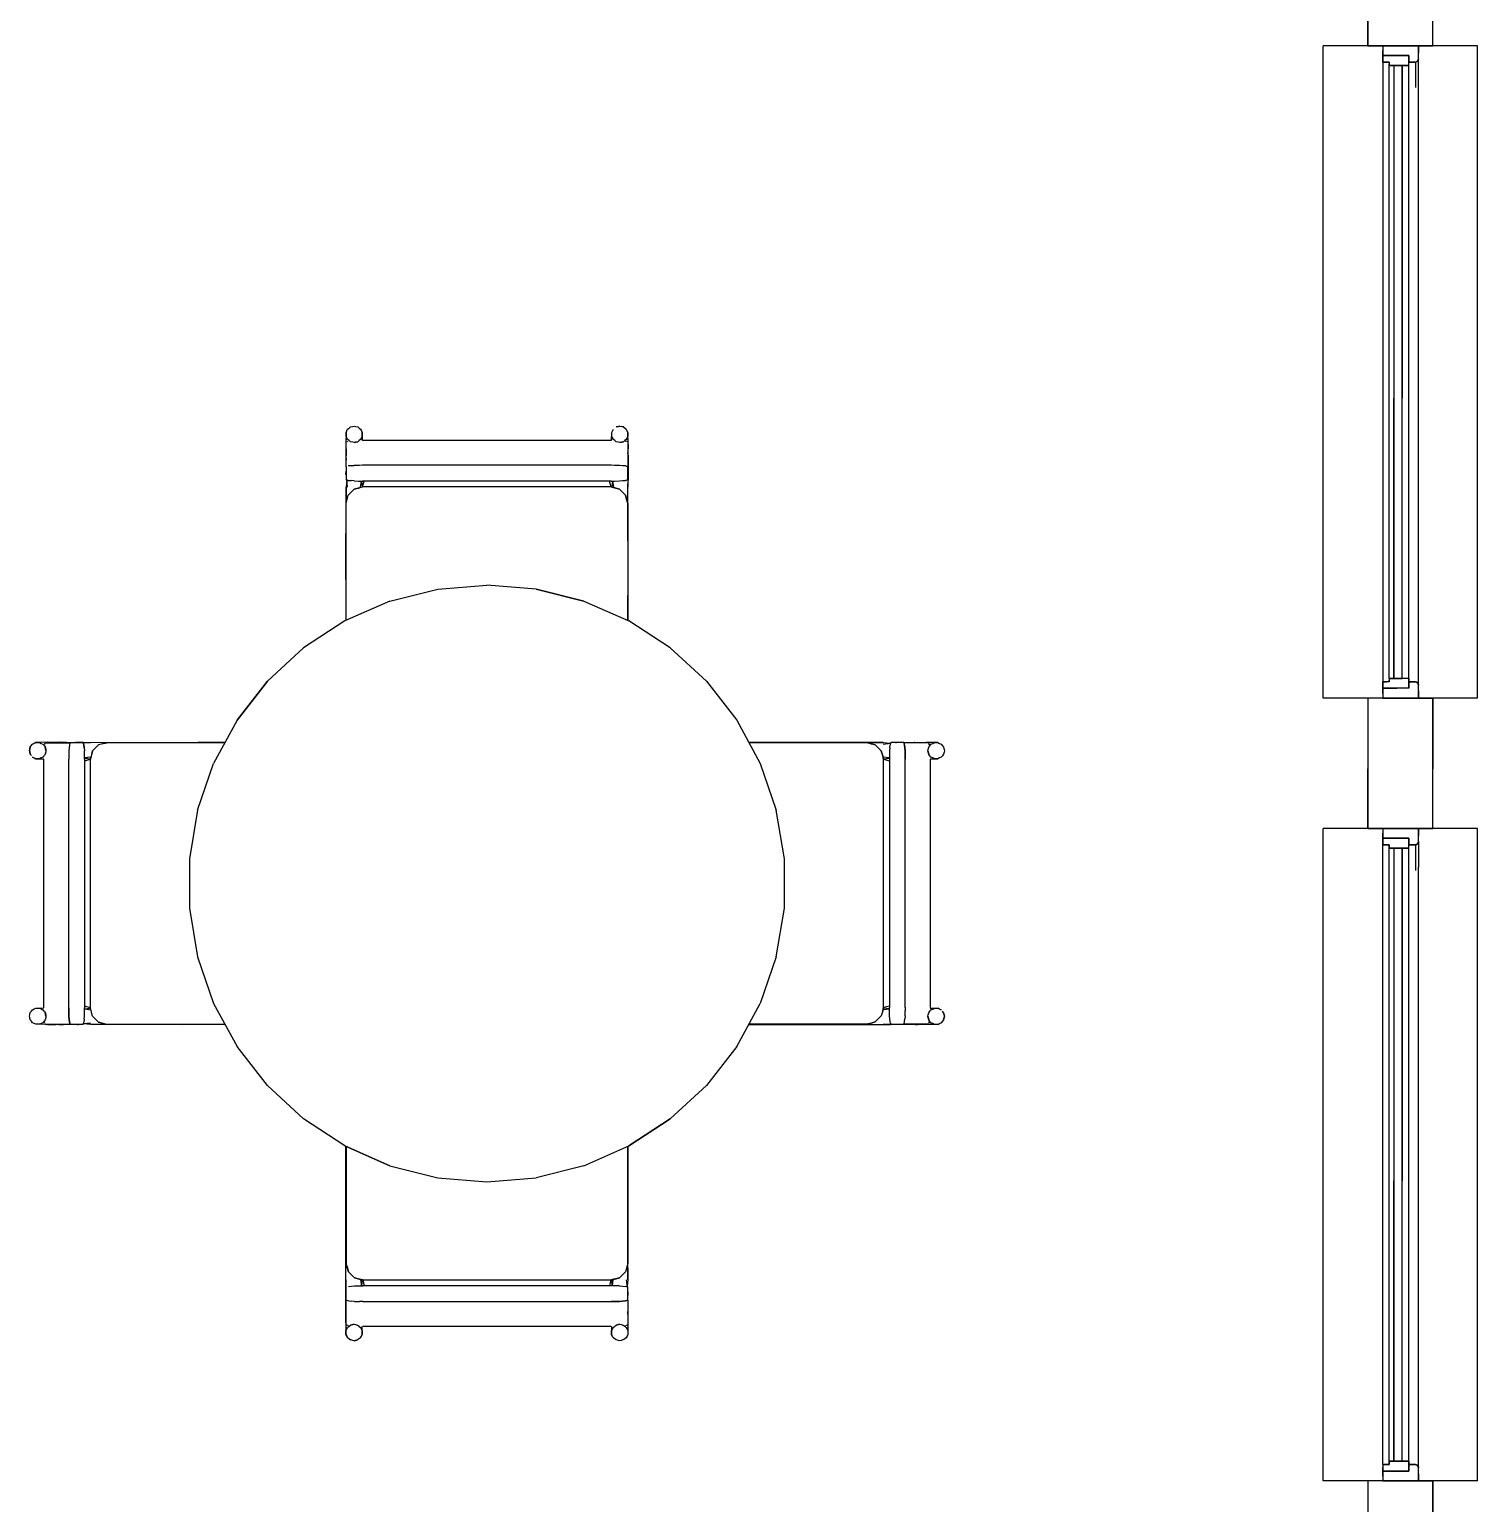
# Model space of a CAD drawing. Header units: metres. Extents: x 0 to 7.5, y -16.9 to 0.
# Drawn here: x 5.249 to 7.468, y -4.801 to -2.541 of the extents above; entities that cross this region are included whole.
import ezdxf

# ---------------------------------------------------------------- set-up
doc = ezdxf.new("R2010")
doc.units = ezdxf.units.M
doc.layers.add('projected', color=5, linetype='CONTINUOUS')
doc.layers.add('projection', color=5, linetype='CONTINUOUS')

msp = doc.modelspace()

# ---------------------------------------------------------------- linework, layer by layer
at = {"layer": 'projected'}
for p, q in [((7.3, -2.5658), (7.3, -2.4741)), ((7.4, -2.5658), (7.4, -2.4741)), ((7.3541, -2.5658), (7.3, -2.5658)), ((7.3231, -2.5658), (7.3231, -2.5728)), ((7.3231, -2.5658), (7.3529, -2.5658)), ((7.3231, -2.5808), (7.3231, -2.5728)), ((7.3781, -2.5658), (7.3529, -2.5658)), ((7.4, -2.5658), (7.3541, -2.5658)), ((7.3781, -2.5658), (7.3781, -2.5767)), ((7.3231, -2.5863), (7.3231, -2.5808)), ((7.3231, -2.5808), (7.3448, -2.5808)), ((7.3231, -2.5808), (7.3415, -2.5808)), ((7.3231, -2.5908), (7.3231, -2.5863)), ((7.3231, -2.5908), (7.3277, -2.5908)), ((7.3331, -2.5908), (7.3277, -2.5908)), ((7.3331, -2.5908), (7.3331, -2.5935)), ((7.3331, -2.5958), (7.3331, -2.5935)), ((7.3331, -2.5958), (7.3469, -2.5958)), ((7.3401, -2.5958), (7.3401, -3.1058)), ((7.3401, -2.5958), (7.346, -2.5958)), ((7.3631, -2.5808), (7.3415, -2.5808)), ((7.3631, -2.5808), (7.3448, -2.5808)), ((7.353, -2.5958), (7.346, -2.5958)), ((7.3631, -2.5958), (7.3469, -2.5958)), ((7.353, -2.5958), (7.353, -3.1058)), ((7.3631, -2.5808), (7.3631, -2.589)), ((7.3631, -2.5808), (7.3631, -2.5854)), ((7.3631, -2.5908), (7.3631, -2.5854)), ((7.3631, -2.5958), (7.3631, -2.589)), ((7.3631, -2.5908), (7.3686, -2.5908)), ((7.3731, -2.5908), (7.3751, -2.5901)), ((7.3765, -2.5895), (7.3751, -2.5901)), ((7.3768, -2.5887), (7.3765, -2.5895)), ((7.3768, -2.5887), (7.3781, -2.5858)), ((7.3401, -3.5358), (7.3401, -3.1058)), ((7.353, -3.5358), (7.353, -3.1058)), ((7.3231, -3.5408), (7.3231, -3.5454)), ((7.3231, -3.5408), (7.3286, -3.5408)), ((7.3231, -3.5508), (7.3231, -3.5454)), ((7.3331, -3.5408), (7.3286, -3.5408)), ((7.3331, -3.5358), (7.3494, -3.5358)), ((7.3331, -3.5358), (7.3331, -3.5381)), ((7.3331, -3.5408), (7.3331, -3.5381)), ((7.3401, -3.5358), (7.3471, -3.5358)), ((7.353, -3.5358), (7.3471, -3.5358)), ((7.3631, -3.5358), (7.3494, -3.5358)), ((7.3631, -3.5358), (7.3631, -3.5426)), ((7.3631, -3.5408), (7.3677, -3.5408)), ((7.3631, -3.5462), (7.3631, -3.5408)), ((7.3631, -3.5426), (7.3631, -3.5508)), ((7.3631, -3.5462), (7.3631, -3.5508)), ((7.3731, -3.5408), (7.3747, -3.5414)), ((7.3765, -3.5422), (7.3747, -3.5414)), ((7.3765, -3.5422), (7.3772, -3.5436)), ((7.3772, -3.5436), (7.3781, -3.5458)), ((7.3, -3.5658), (7.3, -3.6741)), ((7.3459, -3.5658), (7.3, -3.5658)), ((7.3231, -3.5508), (7.3415, -3.5508)), ((7.3231, -3.5508), (7.3448, -3.5508)), ((7.3231, -3.5589), (7.3231, -3.5508)), ((7.3231, -3.5589), (7.3231, -3.5658)), ((7.3231, -3.5658), (7.3484, -3.5658)), ((7.3631, -3.5508), (7.3415, -3.5508)), ((7.3631, -3.5508), (7.3448, -3.5508)), ((7.3459, -3.5658), (7.4, -3.5658)), ((7.3781, -3.5658), (7.3484, -3.5658)), ((7.3781, -3.5549), (7.3781, -3.5658)), ((7.4, -3.5658), (7.4, -3.6741)), ((7.3, -3.7658), (7.3, -3.6741)), ((7.4, -3.7658), (7.4, -3.6741)), ((7.3541, -3.7658), (7.3, -3.7658)), ((7.3231, -3.7658), (7.3231, -3.7727)), ((7.3231, -3.7658), (7.3529, -3.7658)), ((7.3231, -3.7808), (7.3231, -3.7727)), ((7.3781, -3.7658), (7.3529, -3.7658)), ((7.4, -3.7658), (7.3541, -3.7658)), ((7.3781, -3.7658), (7.3781, -3.7767)), ((7.3231, -3.7863), (7.3231, -3.7808)), ((7.3231, -3.7808), (7.3448, -3.7808)), ((7.3231, -3.7808), (7.3415, -3.7808)), ((7.3231, -3.7908), (7.3231, -3.7863)), ((7.3231, -3.7908), (7.3277, -3.7908)), ((7.3331, -3.7908), (7.3277, -3.7908)), ((7.3331, -3.7908), (7.3331, -3.7935)), ((7.3331, -3.7958), (7.3331, -3.7935)), ((7.3331, -3.7958), (7.3469, -3.7958)), ((7.3401, -3.7958), (7.3401, -4.3058)), ((7.3401, -3.7958), (7.346, -3.7958)), ((7.3631, -3.7808), (7.3415, -3.7808)), ((7.3631, -3.7808), (7.3448, -3.7808)), ((7.353, -3.7958), (7.346, -3.7958)), ((7.3631, -3.7958), (7.3469, -3.7958)), ((7.353, -3.7958), (7.353, -4.3058)), ((7.3631, -3.7808), (7.3631, -3.789)), ((7.3631, -3.7808), (7.3631, -3.7854)), ((7.3631, -3.7908), (7.3631, -3.7854)), ((7.3631, -3.7958), (7.3631, -3.789)), ((7.3631, -3.7908), (7.3686, -3.7908)), ((7.3731, -3.7908), (7.3751, -3.7901)), ((7.3765, -3.7895), (7.3751, -3.7901)), ((7.3768, -3.7887), (7.3765, -3.7895)), ((7.3768, -3.7887), (7.3781, -3.7858)), ((7.3401, -4.7358), (7.3401, -4.3058)), ((7.353, -4.7358), (7.353, -4.3058)), ((7.3231, -4.7408), (7.3231, -4.7454)), ((7.3231, -4.7408), (7.3286, -4.7408)), ((7.3231, -4.7508), (7.3231, -4.7454)), ((7.3331, -4.7408), (7.3286, -4.7408)), ((7.3331, -4.7358), (7.3494, -4.7358)), ((7.3331, -4.7358), (7.3331, -4.7381)), ((7.3331, -4.7408), (7.3331, -4.7381)), ((7.3401, -4.7358), (7.3471, -4.7358)), ((7.353, -4.7358), (7.3471, -4.7358)), ((7.3631, -4.7358), (7.3494, -4.7358)), ((7.3631, -4.7358), (7.3631, -4.7426)), ((7.3631, -4.7408), (7.3677, -4.7408)), ((7.3631, -4.7462), (7.3631, -4.7408)), ((7.3631, -4.7426), (7.3631, -4.7508)), ((7.3731, -4.7408), (7.3747, -4.7414)), ((7.3765, -4.7422), (7.3747, -4.7414)), ((7.3765, -4.7422), (7.3772, -4.7436)), ((7.3772, -4.7436), (7.3781, -4.7458)), ((7.3459, -4.7658), (7.3, -4.7658)), ((7.3, -4.7658), (7.3, -4.8741)), ((7.3231, -4.7508), (7.3415, -4.7508)), ((7.3231, -4.7508), (7.3448, -4.7508)), ((7.3231, -4.7589), (7.3231, -4.7508)), ((7.3231, -4.7589), (7.3231, -4.7658)), ((7.3231, -4.7658), (7.3484, -4.7658)), ((7.3631, -4.7508), (7.3415, -4.7508)), ((7.3631, -4.7508), (7.3448, -4.7508)), ((7.3459, -4.7658), (7.4, -4.7658)), ((7.3781, -4.7658), (7.3484, -4.7658)), ((7.3631, -4.7462), (7.3631, -4.7508)), ((7.3781, -4.7549), (7.3781, -4.7658)), ((7.4, -4.7658), (7.4, -4.8741))]:
    msp.add_line(p, q, dxfattribs=at)
at = {"layer": 'projection'}
for p, q in [((7.3, -2.3658), (7.3, -2.5658)), ((7.4, -2.5658), (7.4, -2.3658)), ((7.2317, -3.5658), (7.2317, -2.5658)), ((7.4683, -2.5658), (7.2317, -2.5658)), ((7.3, -2.5658), (7.4, -2.5658)), ((7.3231, -2.5658), (7.3231, -2.5808)), ((7.3781, -2.5658), (7.3231, -2.5658)), ((7.3781, -2.5858), (7.3781, -2.5658)), ((7.4683, -3.5658), (7.4683, -2.5658)), ((7.3231, -2.5808), (7.3631, -2.5808)), ((7.3231, -2.5908), (7.3231, -2.5808)), ((7.3231, -2.5808), (7.3631, -2.5808)), ((7.3231, -2.5808), (7.3231, -2.5908)), ((7.3631, -2.5808), (7.3231, -2.5808)), ((7.3231, -2.5908), (7.3231, -3.5408)), ((7.3331, -2.5908), (7.3231, -2.5908)), ((7.3231, -2.5908), (7.3331, -2.5908)), ((7.3331, -2.5908), (7.3331, -2.5958)), ((7.3331, -2.5908), (7.3331, -2.5958)), ((7.3331, -3.5358), (7.3331, -2.5958)), ((7.3401, -2.5958), (7.3331, -2.5958)), ((7.3331, -2.5958), (7.3631, -2.5958)), ((7.3401, -2.5958), (7.3401, -3.5358)), ((7.353, -2.5958), (7.3401, -2.5958)), ((7.3631, -2.5958), (7.353, -2.5958)), ((7.353, -3.5358), (7.353, -2.5958)), ((7.3631, -2.5808), (7.3631, -2.5908)), ((7.3631, -2.5908), (7.3631, -2.5808)), ((7.3631, -2.5958), (7.3631, -2.5808)), ((7.3631, -2.5808), (7.3631, -2.5908)), ((7.3631, -2.5958), (7.3631, -2.5908)), ((7.3731, -2.5908), (7.3631, -2.5908)), ((7.3631, -2.5908), (7.3731, -2.5908)), ((7.3631, -3.5358), (7.3631, -2.5958)), ((7.3731, -2.5908), (7.3765, -2.5893)), ((7.3765, -2.5893), (7.3731, -2.5908)), ((7.3731, -2.5908), (7.3766, -2.5893)), ((7.3766, -2.5893), (7.3731, -2.5908)), ((7.3765, -2.5894), (7.3731, -2.5908)), ((7.3731, -2.5908), (7.3766, -2.5894)), ((7.3731, -2.5908), (7.3764, -2.5896)), ((7.3764, -2.5896), (7.3731, -2.5908)), ((7.3731, -2.5908), (7.3731, -2.6299)), ((7.3764, -2.5896), (7.3781, -2.5858)), ((7.3765, -2.5894), (7.3781, -2.5858)), ((7.3766, -2.5894), (7.3781, -2.5858)), ((7.3781, -2.5858), (7.3767, -2.5893)), ((7.3767, -2.5893), (7.3781, -2.5858)), ((7.3781, -2.5858), (7.3768, -2.5892)), ((7.3768, -2.5892), (7.3781, -2.5858)), ((7.3781, -2.5858), (7.3768, -2.5892)), ((7.3781, -2.5858), (7.3769, -2.5891)), ((7.3781, -2.6249), (7.3781, -2.5858)), ((7.3781, -2.6639), (7.3781, -2.6249)), ((7.3781, -2.7029), (7.3781, -2.6639)), ((7.3781, -2.742), (7.3781, -2.7029)), ((7.3781, -2.781), (7.3781, -2.742)), ((7.3781, -2.8201), (7.3781, -2.781)), ((7.3781, -2.8591), (7.3781, -2.8201)), ((7.3781, -2.8981), (7.3781, -2.8591)), ((7.3781, -2.9372), (7.3781, -2.8981)), ((7.3781, -2.9762), (7.3781, -2.9372)), ((7.3781, -3.0152), (7.3781, -2.9762)), ((7.3781, -3.0543), (7.3781, -3.0152)), ((7.3781, -3.0933), (7.3781, -3.0543)), ((7.3781, -3.1324), (7.3781, -3.0933)), ((7.3781, -3.1714), (7.3781, -3.1324)), ((5.7341, -3.1587), (5.7338, -3.1766)), ((5.7341, -3.1587), (5.7353, -3.1561)), ((5.7341, -3.1615), (5.7341, -3.1587)), ((5.7341, -3.1643), (5.7341, -3.1615)), ((5.7353, -3.1561), (5.7365, -3.1536)), ((5.7365, -3.1536), (5.7388, -3.1518)), ((5.7388, -3.1518), (5.741, -3.1501)), ((5.741, -3.1501), (5.7444, -3.1493)), ((5.7444, -3.1493), (5.7465, -3.1488)), ((5.7465, -3.1488), (5.7486, -3.1493)), ((5.7486, -3.1493), (5.752, -3.1501)), ((5.752, -3.1501), (5.7542, -3.1518)), ((5.7542, -3.1518), (5.7564, -3.1536)), ((5.7564, -3.1536), (5.7576, -3.1561)), ((5.7576, -3.1561), (5.7589, -3.1587)), ((5.7591, -3.1709), (5.7589, -3.1587)), ((5.7589, -3.1587), (5.7589, -3.1615)), ((5.7589, -3.1615), (5.7589, -3.1643)), ((6.1411, -3.1709), (6.1413, -3.1587)), ((6.1413, -3.1587), (6.1438, -3.1536)), ((6.1413, -3.1615), (6.1413, -3.1587)), ((6.1413, -3.1643), (6.1413, -3.1615)), ((6.1482, -3.1501), (6.1516, -3.1493)), ((6.1516, -3.1493), (6.1482, -3.1501)), ((6.1537, -3.1488), (6.1516, -3.1493)), ((6.1516, -3.1493), (6.1537, -3.1488)), ((6.1537, -3.1488), (6.1592, -3.1501)), ((6.1592, -3.1501), (6.1558, -3.1493)), ((6.1592, -3.1501), (6.1636, -3.1536)), ((6.1636, -3.1536), (6.1661, -3.1587)), ((6.1661, -3.1587), (6.1648, -3.1561)), ((6.1664, -3.1766), (6.1661, -3.1587)), ((6.1661, -3.1587), (6.1661, -3.1615)), ((6.1661, -3.1615), (6.1661, -3.1643)), ((5.7338, -3.1766), (5.734, -3.1898)), ((5.734, -3.2111), (5.734, -3.1731)), ((5.7353, -3.1668), (5.7341, -3.1643)), ((5.7341, -3.1731), (5.7354, -3.1727)), ((5.7365, -3.1694), (5.7353, -3.1668)), ((5.7362, -3.1724), (5.7375, -3.172)), ((5.7388, -3.1711), (5.7365, -3.1694)), ((5.741, -3.1729), (5.7388, -3.1711)), ((5.7444, -3.1737), (5.741, -3.1729)), ((5.7465, -3.1741), (5.7444, -3.1737)), ((5.7465, -3.1741), (5.752, -3.1729)), ((5.7486, -3.1737), (5.7465, -3.1741)), ((5.752, -3.1729), (5.7486, -3.1737)), ((5.7542, -3.1711), (5.752, -3.1729)), ((5.7564, -3.1694), (5.7543, -3.171)), ((5.7576, -3.1668), (5.7564, -3.1694)), ((5.7589, -3.1643), (5.7576, -3.1668)), ((6.1404, -3.1709), (5.7594, -3.1709)), ((6.1425, -3.1668), (6.1413, -3.1643)), ((6.1438, -3.1694), (6.1425, -3.1668)), ((6.1459, -3.171), (6.1438, -3.1694)), ((6.1482, -3.1729), (6.146, -3.1711)), ((6.1516, -3.1737), (6.1482, -3.1729)), ((6.1537, -3.1741), (6.1516, -3.1737)), ((6.1537, -3.1741), (6.1592, -3.1729)), ((6.1558, -3.1737), (6.1537, -3.1741)), ((6.1592, -3.1729), (6.1558, -3.1737)), ((6.1614, -3.1711), (6.1592, -3.1729)), ((6.1636, -3.1694), (6.1614, -3.1711)), ((6.1636, -3.1724), (6.1624, -3.172)), ((6.1648, -3.1668), (6.1636, -3.1694)), ((6.1658, -3.1731), (6.1641, -3.1726)), ((6.1661, -3.1643), (6.1648, -3.1668)), ((6.1658, -3.1731), (6.1658, -3.2111)), ((6.1664, -3.1766), (6.1661, -3.1917)), ((7.3781, -3.2104), (7.3781, -3.1714)), ((5.734, -3.1939), (5.7338, -3.1952)), ((5.7338, -3.1952), (5.734, -3.2012)), ((5.734, -3.1895), (5.734, -3.1939)), ((5.7594, -3.2089), (5.7546, -3.209)), ((6.1404, -3.2089), (5.7594, -3.2089)), ((6.1453, -3.209), (6.1404, -3.2089)), ((6.1664, -3.1933), (6.1662, -3.1895)), ((6.1662, -3.1895), (6.1662, -3.1939)), ((6.1664, -3.1966), (6.1663, -3.2058)), ((6.1663, -3.2058), (6.1664, -3.2197)), ((6.1664, -3.1933), (6.1664, -3.1966)), ((5.7338, -3.222), (5.734, -3.2181)), ((5.734, -3.2237), (5.7338, -3.222)), ((5.734, -3.2111), (5.734, -3.231)), ((5.7354, -3.2314), (5.734, -3.231)), ((5.7365, -3.2425), (5.7351, -3.2313)), ((5.7375, -3.2321), (5.7354, -3.2314)), ((5.7421, -3.2096), (5.7375, -3.21)), ((5.7421, -3.2096), (5.7467, -3.2092)), ((5.7467, -3.2092), (5.7421, -3.2096)), ((5.7546, -3.209), (5.7467, -3.2092)), ((6.1531, -3.2092), (6.1453, -3.209)), ((6.1578, -3.2096), (6.1531, -3.2092)), ((6.1624, -3.21), (6.1578, -3.2096)), ((6.1645, -3.2107), (6.1624, -3.21)), ((6.1658, -3.231), (6.1624, -3.2321)), ((6.1658, -3.2111), (6.1645, -3.2107)), ((6.1658, -3.231), (6.1658, -3.2111)), ((6.1662, -3.2294), (6.1661, -3.2425)), ((6.1661, -3.2425), (6.1663, -3.2315)), ((6.1664, -3.2197), (6.1663, -3.2315)), ((7.3781, -3.2552), (7.3781, -3.2104)), ((5.7338, -3.384), (5.7341, -3.2425)), ((5.734, -3.2421), (5.734, -3.2601)), ((5.7351, -3.2319), (5.7341, -3.2425)), ((5.7375, -3.2321), (5.7421, -3.2325)), ((5.7375, -3.2548), (5.7467, -3.2455)), ((5.7375, -3.2547), (5.7421, -3.2501)), ((5.7375, -3.2548), (5.7421, -3.2501)), ((5.7421, -3.2501), (5.7375, -3.2548)), ((5.7467, -3.2329), (5.7421, -3.2325)), ((5.7467, -3.2455), (5.7421, -3.2501)), ((5.7467, -3.2329), (5.7531, -3.2331)), ((5.7467, -3.2455), (5.7594, -3.2421)), ((5.7546, -3.2434), (5.7467, -3.2455)), ((5.7467, -3.2455), (5.7519, -3.2441)), ((5.7467, -3.2455), (5.7519, -3.2441)), ((5.752, -3.2441), (5.7546, -3.2434)), ((5.752, -3.2441), (5.7531, -3.2438)), ((5.7531, -3.2331), (5.7594, -3.2332)), ((5.7564, -3.2425), (5.7576, -3.2332)), ((5.7579, -3.2332), (5.7588, -3.2422)), ((5.7594, -3.2421), (5.7618, -3.2332)), ((6.1404, -3.2332), (5.7594, -3.2332)), ((6.1404, -3.2421), (5.7594, -3.2421)), ((6.1404, -3.2421), (6.1381, -3.2332)), ((6.1404, -3.2332), (6.1453, -3.2331)), ((6.1404, -3.2421), (6.1453, -3.2434)), ((6.1531, -3.2455), (6.1404, -3.2421)), ((6.1422, -3.2332), (6.1413, -3.2423)), ((6.1425, -3.2332), (6.1438, -3.2425)), ((6.1453, -3.2331), (6.1531, -3.2329)), ((6.1453, -3.2434), (6.1531, -3.2455)), ((6.1531, -3.2455), (6.1468, -3.2438)), ((6.1531, -3.2329), (6.1578, -3.2325)), ((6.1578, -3.2501), (6.1531, -3.2455)), ((6.1578, -3.2325), (6.1624, -3.2321)), ((6.1624, -3.2548), (6.1578, -3.2501)), ((6.1624, -3.2321), (6.1641, -3.2316)), ((6.1664, -3.4076), (6.1661, -3.2425)), ((5.734, -3.2675), (5.7375, -3.2548)), ((5.734, -3.2675), (5.7375, -3.2548)), ((5.734, -3.2675), (5.7354, -3.2626)), ((5.734, -3.4469), (5.734, -3.2675)), ((6.1624, -3.2548), (6.1641, -3.2611)), ((6.1624, -3.2548), (6.1645, -3.2626)), ((6.1645, -3.2626), (6.1624, -3.2548)), ((6.1641, -3.2611), (6.1658, -3.2675)), ((6.1658, -3.2675), (6.1645, -3.2626)), ((6.1658, -3.2675), (6.1658, -3.4468)), ((7.3781, -3.3001), (7.3781, -3.2552)), ((7.3781, -3.3449), (7.3781, -3.3001)), ((7.3781, -3.3897), (7.3781, -3.3449)), ((5.7338, -3.384), (5.7339, -3.4469)), ((7.3781, -3.4287), (7.3781, -3.3897)), ((5.8014, -3.4173), (5.8747, -3.3987)), ((5.8747, -3.3987), (5.95, -3.3925)), ((6.0253, -3.3987), (5.95, -3.3925)), ((6.0253, -3.3987), (6.0985, -3.4173)), ((6.0985, -3.4173), (6.0253, -3.3987)), ((6.1661, -3.4469), (6.1661, -3.4084)), ((6.1663, -3.447), (6.1664, -3.4076)), ((5.8014, -3.4173), (5.7323, -3.4476)), ((6.0985, -3.4173), (6.1677, -3.4476)), ((6.0985, -3.4173), (6.1677, -3.4476)), ((7.3781, -3.4677), (7.3781, -3.4287)), ((5.7323, -3.4476), (5.669, -3.489)), ((6.231, -3.489), (6.1677, -3.4476)), ((7.3781, -3.5068), (7.3781, -3.4677)), ((5.669, -3.489), (5.6134, -3.5401)), ((6.2866, -3.5401), (6.231, -3.489)), ((7.3781, -3.5458), (7.3781, -3.5068)), ((5.6134, -3.5401), (5.567, -3.5998)), ((5.567, -3.5998), (5.6134, -3.5401)), ((6.2866, -3.5401), (6.333, -3.5998)), ((6.2866, -3.5401), (6.333, -3.5998)), ((7.3231, -3.5508), (7.3231, -3.5408)), ((7.3331, -3.5408), (7.3231, -3.5408)), ((7.3331, -3.5408), (7.3231, -3.5408)), ((7.3231, -3.5408), (7.3231, -3.5508)), ((7.3331, -3.5358), (7.3331, -3.5408)), ((7.3401, -3.5358), (7.3331, -3.5358)), ((7.3331, -3.5358), (7.3331, -3.5408)), ((7.3631, -3.5358), (7.3331, -3.5358)), ((7.3401, -3.5358), (7.353, -3.5358)), ((7.3631, -3.5358), (7.353, -3.5358)), ((7.3631, -3.5408), (7.3631, -3.5358)), ((7.3631, -3.5508), (7.3631, -3.5358)), ((7.3631, -3.5408), (7.3631, -3.5508)), ((7.3631, -3.5508), (7.3631, -3.5408)), ((7.3631, -3.5408), (7.3731, -3.5408)), ((7.3731, -3.5408), (7.3631, -3.5408)), ((7.3631, -3.5408), (7.3631, -3.5508)), ((7.3731, -3.5408), (7.3764, -3.542)), ((7.3731, -3.5408), (7.3764, -3.542)), ((7.3731, -3.5408), (7.3766, -3.5424)), ((7.3764, -3.542), (7.3731, -3.5408)), ((7.3731, -3.5408), (7.3766, -3.5424)), ((7.3731, -3.5408), (7.3766, -3.5423)), ((7.3731, -3.5408), (7.3764, -3.5421)), ((7.3766, -3.5423), (7.3731, -3.5408)), ((7.3731, -3.5408), (7.3765, -3.5423)), ((7.3765, -3.5422), (7.3731, -3.5408)), ((7.3731, -3.5408), (7.3765, -3.5422)), ((7.3764, -3.5421), (7.3731, -3.5408)), ((7.3781, -3.5458), (7.3764, -3.5421)), ((7.3766, -3.5422), (7.3781, -3.5458)), ((7.3781, -3.5458), (7.3766, -3.5422)), ((7.3766, -3.5422), (7.3781, -3.5458)), ((7.3766, -3.5423), (7.3781, -3.5458)), ((7.3766, -3.5424), (7.3781, -3.5458)), ((7.3766, -3.5424), (7.3781, -3.5458)), ((7.3767, -3.5423), (7.3781, -3.5458)), ((7.3781, -3.5458), (7.3768, -3.5424)), ((7.3768, -3.5425), (7.3781, -3.5458)), ((7.3781, -3.5458), (7.3768, -3.5425)), ((7.3769, -3.5425), (7.3781, -3.5458)), ((7.3769, -3.5425), (7.3781, -3.5458)), ((7.3769, -3.5425), (7.3781, -3.5458)), ((7.3781, -3.5658), (7.3781, -3.5458)), ((7.4683, -3.5658), (7.2317, -3.5658)), ((7.4, -3.5658), (7.3, -3.5658)), ((7.3, -3.5658), (7.3, -3.7658)), ((7.4, -3.5658), (7.3, -3.5658)), ((7.3631, -3.5508), (7.3231, -3.5508)), ((7.3631, -3.5508), (7.3231, -3.5508)), ((7.3631, -3.5508), (7.3231, -3.5508)), ((7.3231, -3.5508), (7.3231, -3.5658)), ((7.3231, -3.5658), (7.3781, -3.5658)), ((7.4, -3.7658), (7.4, -3.5658)), ((5.567, -3.5998), (5.531, -3.6662)), ((6.333, -3.5998), (6.369, -3.6662)), ((5.2501, -3.6408), (5.2536, -3.6364)), ((5.2536, -3.6364), (5.2587, -3.6339)), ((5.2561, -3.6352), (5.2536, -3.6364)), ((5.2587, -3.6339), (5.2561, -3.6352)), ((5.2766, -3.6336), (5.2587, -3.6339)), ((5.2587, -3.6339), (5.2615, -3.6339)), ((5.2615, -3.6339), (5.2643, -3.6339)), ((5.2643, -3.6339), (5.2668, -3.6352)), ((5.2668, -3.6352), (5.2694, -3.6364)), ((5.2694, -3.6364), (5.2711, -3.6386)), ((5.272, -3.6376), (5.2724, -3.6364)), ((5.2726, -3.6359), (5.2731, -3.6342)), ((5.2731, -3.6342), (5.3111, -3.6342)), ((5.2917, -3.6339), (5.2766, -3.6336)), ((5.2933, -3.6336), (5.2895, -3.6338)), ((5.2895, -3.6338), (5.2939, -3.6338)), ((5.2933, -3.6336), (5.2966, -3.6336)), ((5.3058, -3.6337), (5.2966, -3.6336)), ((5.3058, -3.6337), (5.3197, -3.6336)), ((5.31, -3.6376), (5.3096, -3.6422)), ((5.3107, -3.6355), (5.31, -3.6376)), ((5.3111, -3.6342), (5.3107, -3.6355)), ((5.331, -3.6342), (5.3111, -3.6342)), ((5.3315, -3.6337), (5.3197, -3.6336)), ((5.3294, -3.6338), (5.3425, -3.6339)), ((5.331, -3.6342), (5.3316, -3.6359)), ((5.3316, -3.6359), (5.331, -3.6342)), ((5.3315, -3.6337), (5.3425, -3.6339)), ((5.3316, -3.6359), (5.3321, -3.6376)), ((5.3321, -3.6376), (5.3316, -3.6359)), ((5.3321, -3.6376), (5.3329, -3.6469)), ((5.3325, -3.6422), (5.3321, -3.6376)), ((5.3425, -3.6339), (5.5076, -3.6336)), ((5.3501, -3.6422), (5.3548, -3.6376)), ((5.3626, -3.6355), (5.3548, -3.6376)), ((5.3611, -3.6359), (5.3548, -3.6376)), ((5.3675, -3.6342), (5.3626, -3.6355)), ((5.3626, -3.6355), (5.3675, -3.6342)), ((5.5484, -3.6342), (5.3675, -3.6342)), ((5.5486, -3.6337), (5.5076, -3.6336)), ((5.5485, -3.6339), (5.5084, -3.6339)), ((6.3515, -3.6339), (6.416, -3.6338)), ((6.416, -3.6338), (6.3515, -3.6339)), ((6.3516, -3.634), (6.5325, -3.634)), ((6.5575, -3.6341), (6.416, -3.6338)), ((6.5325, -3.634), (6.5389, -3.6358)), ((6.5325, -3.634), (6.5374, -3.6354)), ((6.5325, -3.634), (6.5452, -3.6375)), ((6.5389, -3.6358), (6.5325, -3.634)), ((6.5452, -3.6375), (6.5374, -3.6354)), ((6.5452, -3.6375), (6.5389, -3.6358)), ((6.5398, -3.634), (6.5579, -3.634)), ((6.5499, -3.6421), (6.5452, -3.6375)), ((6.5499, -3.6421), (6.5452, -3.6375)), ((6.5452, -3.6375), (6.5545, -3.6467)), ((6.5575, -3.6341), (6.5681, -3.6351)), ((6.5575, -3.6365), (6.5687, -3.6351)), ((6.5675, -3.6421), (6.5679, -3.6375)), ((6.5686, -3.6354), (6.5679, -3.6375)), ((6.5686, -3.6354), (6.569, -3.634)), ((6.5889, -3.634), (6.569, -3.634)), ((6.5763, -3.634), (6.578, -3.6338)), ((6.5819, -3.634), (6.578, -3.6338)), ((6.5889, -3.634), (6.6269, -3.634)), ((6.5895, -3.6358), (6.5889, -3.634)), ((6.5889, -3.634), (6.5895, -3.6358)), ((6.59, -3.6375), (6.5895, -3.6358)), ((6.59, -3.6375), (6.5908, -3.6467)), ((6.5904, -3.6421), (6.59, -3.6375)), ((6.5988, -3.634), (6.6048, -3.6338)), ((6.6061, -3.634), (6.6048, -3.6338)), ((6.6061, -3.634), (6.6105, -3.634)), ((6.6102, -3.634), (6.6234, -3.6338)), ((6.6413, -3.6341), (6.6234, -3.6338)), ((6.6269, -3.6341), (6.6273, -3.6354)), ((6.628, -3.6375), (6.6276, -3.6362)), ((6.6289, -3.6388), (6.6306, -3.6365)), ((6.6306, -3.6365), (6.6332, -3.6353)), ((6.6332, -3.6353), (6.6357, -3.6341)), ((6.6357, -3.6341), (6.6385, -3.6341)), ((6.6385, -3.6341), (6.6413, -3.6341)), ((6.6413, -3.6341), (6.6439, -3.6353)), ((6.6439, -3.6353), (6.6464, -3.6365)), ((6.6464, -3.6365), (6.6482, -3.6388)), ((5.2493, -3.6442), (5.2488, -3.6463)), ((5.2488, -3.6463), (5.2493, -3.6442)), ((5.2488, -3.6463), (5.2493, -3.6484)), ((5.2493, -3.6484), (5.2488, -3.6463)), ((5.2493, -3.6442), (5.2501, -3.6408)), ((5.2501, -3.6408), (5.2493, -3.6442)), ((5.2501, -3.6518), (5.2493, -3.6484)), ((5.2493, -3.6484), (5.2501, -3.6518)), ((5.2518, -3.6386), (5.2501, -3.6408)), ((5.2501, -3.6518), (5.2518, -3.654)), ((5.2536, -3.6562), (5.2561, -3.6575)), ((5.2587, -3.6587), (5.2536, -3.6562)), ((5.2561, -3.6575), (5.2587, -3.6587)), ((5.2587, -3.6587), (5.2709, -3.6589)), ((5.2615, -3.6587), (5.2587, -3.6587)), ((5.2643, -3.6587), (5.2615, -3.6587)), ((5.2668, -3.6575), (5.2643, -3.6587)), ((5.2694, -3.6562), (5.2668, -3.6575)), ((5.271, -3.6541), (5.2694, -3.6562)), ((5.2709, -4.0406), (5.2709, -3.6596)), ((5.2711, -3.6386), (5.2729, -3.6408)), ((5.2729, -3.6518), (5.2711, -3.654)), ((5.2741, -3.6463), (5.2729, -3.6408)), ((5.2729, -3.6408), (5.2737, -3.6442)), ((5.2737, -3.6484), (5.2729, -3.6518)), ((5.2737, -3.6442), (5.2741, -3.6463)), ((5.2741, -3.6463), (5.2737, -3.6484)), ((5.309, -3.6547), (5.3089, -3.6596)), ((5.3089, -4.0406), (5.3089, -3.6596)), ((5.3092, -3.6469), (5.309, -3.6547)), ((5.3096, -3.6422), (5.3092, -3.6469)), ((5.3331, -3.6547), (5.3329, -3.6469)), ((5.3332, -3.6596), (5.3331, -3.6547)), ((5.3425, -3.6562), (5.3332, -3.6575)), ((5.3332, -3.6578), (5.3423, -3.6587)), ((5.3332, -3.6619), (5.3421, -3.6596)), ((5.3332, -3.6596), (5.3332, -4.0406)), ((5.3438, -3.6532), (5.3421, -3.6596)), ((5.3421, -3.6596), (5.3434, -3.6547)), ((5.3434, -3.6547), (5.3421, -3.6596)), ((5.3421, -4.0406), (5.3421, -3.6596)), ((5.3455, -3.6469), (5.3438, -3.6532)), ((5.3442, -3.6518), (5.3455, -3.6469)), ((5.3501, -3.6422), (5.3455, -3.6469)), ((6.5542, -3.6465), (6.5499, -3.6421)), ((6.5545, -3.6467), (6.5499, -3.6421)), ((6.5545, -3.6467), (6.5559, -3.6519)), ((6.5545, -3.6467), (6.5559, -3.6519)), ((6.5566, -3.6546), (6.5545, -3.6467)), ((6.5545, -3.6467), (6.5579, -3.6594)), ((6.5559, -3.652), (6.5562, -3.6531)), ((6.5559, -3.652), (6.5566, -3.6546)), ((6.5562, -3.6531), (6.5579, -3.6594)), ((6.5579, -3.6594), (6.5566, -3.6546)), ((6.5579, -3.6594), (6.5566, -3.6546)), ((6.5668, -3.6576), (6.5575, -3.6564)), ((6.5578, -3.6588), (6.5668, -3.6579)), ((6.5579, -3.6594), (6.5668, -3.6618)), ((6.5579, -4.0404), (6.5579, -3.6594)), ((6.5669, -3.6531), (6.5668, -3.6594)), ((6.5668, -3.6594), (6.5668, -4.0404)), ((6.5671, -3.6467), (6.5669, -3.6531)), ((6.5675, -3.6421), (6.5671, -3.6467)), ((6.5908, -3.6467), (6.5904, -3.6421)), ((6.5908, -3.6467), (6.5911, -3.6594)), ((6.591, -3.6546), (6.5908, -3.6467)), ((6.5911, -3.6594), (6.591, -3.6546)), ((6.5911, -4.0404), (6.5911, -3.6594)), ((6.6259, -3.6465), (6.6263, -3.6444)), ((6.6259, -3.6465), (6.6271, -3.652)), ((6.6263, -3.6486), (6.6259, -3.6465)), ((6.6263, -3.6444), (6.6271, -3.641)), ((6.6271, -3.652), (6.6263, -3.6486)), ((6.6271, -3.641), (6.6289, -3.6388)), ((6.6289, -3.6542), (6.6271, -3.652)), ((6.6306, -3.6564), (6.629, -3.6543)), ((6.6291, -3.6591), (6.6413, -3.6589)), ((6.6291, -3.6594), (6.6291, -4.0404)), ((6.6332, -3.6576), (6.6306, -3.6564)), ((6.6357, -3.6589), (6.6332, -3.6576)), ((6.6385, -3.6589), (6.6357, -3.6589)), ((6.6413, -3.6589), (6.6385, -3.6589)), ((6.6439, -3.6576), (6.6413, -3.6589)), ((6.6464, -3.6564), (6.6439, -3.6576)), ((6.6482, -3.6542), (6.6464, -3.6564)), ((6.6482, -3.6388), (6.6499, -3.641)), ((6.6499, -3.652), (6.6482, -3.6542)), ((6.6499, -3.641), (6.6507, -3.6444)), ((6.6507, -3.6486), (6.6499, -3.652)), ((6.6507, -3.6444), (6.6512, -3.6465)), ((6.6512, -3.6465), (6.6507, -3.6486)), ((5.5065, -3.7377), (5.531, -3.6662)), ((6.369, -3.6662), (6.3935, -3.7377)), ((5.5065, -3.7377), (5.4941, -3.8122)), ((5.5065, -3.7377), (5.4941, -3.8122)), ((6.4059, -3.8122), (6.3935, -3.7377)), ((6.4059, -3.8122), (6.3935, -3.7377)), ((7.2317, -4.7658), (7.2317, -3.7658)), ((7.4683, -3.7658), (7.2317, -3.7658)), ((7.3, -3.7658), (7.4, -3.7658)), ((7.3231, -3.7658), (7.3231, -3.7808)), ((7.3781, -3.7658), (7.3231, -3.7658)), ((7.3781, -3.7858), (7.3781, -3.7658)), ((7.4683, -4.7658), (7.4683, -3.7658)), ((7.3631, -3.7808), (7.3231, -3.7808)), ((7.3231, -3.7808), (7.3631, -3.7808)), ((7.3231, -3.7808), (7.3231, -3.7908)), ((7.3231, -3.7808), (7.3231, -3.7908)), ((7.3231, -3.7808), (7.3631, -3.7808)), ((7.3231, -4.7408), (7.3231, -3.7908)), ((7.3331, -3.7908), (7.3231, -3.7908)), ((7.3231, -3.7908), (7.3331, -3.7908)), ((7.3331, -3.7958), (7.3331, -3.7908)), ((7.3331, -3.7908), (7.3331, -3.7958)), ((7.3331, -4.7358), (7.3331, -3.7958)), ((7.3401, -3.7958), (7.3331, -3.7958)), ((7.3331, -3.7958), (7.3631, -3.7958)), ((7.3401, -3.7958), (7.3401, -4.7358)), ((7.353, -3.7958), (7.3401, -3.7958)), ((7.3631, -3.7958), (7.353, -3.7958)), ((7.353, -4.7358), (7.353, -3.7958)), ((7.3631, -3.7908), (7.3631, -3.7808)), ((7.3631, -3.7908), (7.3631, -3.7808)), ((7.3631, -3.7958), (7.3631, -3.7808)), ((7.3631, -3.7808), (7.3631, -3.7908)), ((7.3631, -3.7958), (7.3631, -3.7908)), ((7.3731, -3.7908), (7.3631, -3.7908)), ((7.3631, -3.7908), (7.3731, -3.7908)), ((7.3631, -4.7358), (7.3631, -3.7958)), ((7.3765, -3.7893), (7.3731, -3.7908)), ((7.3765, -3.7893), (7.3731, -3.7908)), ((7.3766, -3.7893), (7.3731, -3.7908)), ((7.3765, -3.7894), (7.3731, -3.7908)), ((7.3731, -3.7908), (7.3766, -3.7894)), ((7.3764, -3.7896), (7.3731, -3.7908)), ((7.3764, -3.7896), (7.3731, -3.7908)), ((7.3731, -3.7908), (7.3731, -3.8299)), ((7.3781, -3.7858), (7.3764, -3.7896)), ((7.3781, -3.7858), (7.3765, -3.7894)), ((7.3766, -3.7894), (7.3781, -3.7858)), ((7.3781, -3.7858), (7.3767, -3.7893)), ((7.3767, -3.7893), (7.3781, -3.7858)), ((7.3781, -3.7858), (7.3768, -3.7892)), ((7.3781, -3.7858), (7.3768, -3.7892)), ((7.3769, -3.7891), (7.3781, -3.7858)), ((7.3781, -3.7858), (7.3781, -3.8249)), ((5.4941, -3.8122), (5.4941, -3.8878)), ((6.4059, -3.8878), (6.4059, -3.8122)), ((7.3781, -3.8639), (7.3781, -3.8249)), ((7.3781, -3.9029), (7.3781, -3.8639)), ((5.4941, -3.8878), (5.5065, -3.9623)), ((6.3935, -3.9623), (6.4059, -3.8878)), ((7.3781, -3.942), (7.3781, -3.9029)), ((7.3781, -3.981), (7.3781, -3.942)), ((5.5065, -3.9623), (5.531, -4.0338)), ((6.3935, -3.9623), (6.369, -4.0338)), ((7.3781, -4.0201), (7.3781, -3.981)), ((7.3781, -4.0591), (7.3781, -4.0201)), ((5.2518, -4.0458), (5.2536, -4.0436)), ((5.2536, -4.0436), (5.2561, -4.0424)), ((5.2561, -4.0424), (5.2587, -4.0411)), ((5.2587, -4.0411), (5.2709, -4.0409)), ((5.2587, -4.0411), (5.2615, -4.0411)), ((5.2615, -4.0411), (5.2643, -4.0411)), ((5.2643, -4.0411), (5.2668, -4.0424)), ((5.2668, -4.0424), (5.2694, -4.0436)), ((5.2694, -4.0436), (5.271, -4.0457)), ((5.3092, -4.0533), (5.3089, -4.0406)), ((5.3089, -4.0406), (5.309, -4.0454)), ((5.3331, -4.0469), (5.3332, -4.0406)), ((5.3421, -4.0406), (5.3332, -4.0382)), ((5.3332, -4.0421), (5.3422, -4.0412)), ((5.3332, -4.0421), (5.3422, -4.0412)), ((5.3332, -4.0424), (5.3425, -4.0436)), ((5.3438, -4.0469), (5.3421, -4.0406)), ((5.531, -4.0338), (5.567, -4.1002)), ((6.333, -4.1002), (6.369, -4.0338)), ((6.5579, -4.0404), (6.5562, -4.0468)), ((6.5566, -4.0453), (6.5579, -4.0404)), ((6.5579, -4.0404), (6.5566, -4.0453)), ((6.5668, -4.0425), (6.5575, -4.0438)), ((6.5668, -4.0422), (6.5577, -4.0413)), ((6.5668, -4.0381), (6.5579, -4.0404)), ((6.5669, -4.0453), (6.5668, -4.0404)), ((6.5911, -4.0404), (6.591, -4.0453)), ((6.629, -4.0459), (6.6306, -4.0438)), ((6.6291, -4.0411), (6.6413, -4.0413)), ((6.6306, -4.0438), (6.6332, -4.0425)), ((6.6332, -4.0425), (6.6357, -4.0413)), ((6.6357, -4.0413), (6.6385, -4.0413)), ((6.6385, -4.0413), (6.6413, -4.0413)), ((6.6413, -4.0413), (6.6464, -4.0438)), ((6.6439, -4.0425), (6.6413, -4.0413)), ((6.6464, -4.0438), (6.6439, -4.0425)), ((5.2488, -4.0535), (5.2493, -4.0514)), ((5.2493, -4.0556), (5.2488, -4.0535)), ((5.2493, -4.0514), (5.2501, -4.048)), ((5.2501, -4.059), (5.2493, -4.0556)), ((5.2501, -4.048), (5.2518, -4.0458)), ((5.2518, -4.0612), (5.2501, -4.059)), ((5.2536, -4.0635), (5.2518, -4.0612)), ((5.2561, -4.0647), (5.2536, -4.0635)), ((5.2587, -4.0659), (5.2561, -4.0647)), ((5.2766, -4.0662), (5.2587, -4.0659)), ((5.2615, -4.0659), (5.2587, -4.0659)), ((5.2643, -4.0659), (5.2615, -4.0659)), ((5.2668, -4.0647), (5.2643, -4.0659)), ((5.2694, -4.0635), (5.2668, -4.0647)), ((5.2711, -4.0612), (5.2694, -4.0635)), ((5.2711, -4.0458), (5.2729, -4.048)), ((5.2729, -4.059), (5.2711, -4.0612)), ((5.2724, -4.0638), (5.272, -4.0625)), ((5.2731, -4.0659), (5.2727, -4.0646)), ((5.2741, -4.0535), (5.2729, -4.048)), ((5.2729, -4.048), (5.2737, -4.0514)), ((5.2737, -4.0556), (5.2729, -4.059)), ((5.3111, -4.066), (5.2731, -4.066)), ((5.2737, -4.0514), (5.2741, -4.0535)), ((5.2741, -4.0535), (5.2737, -4.0556)), ((5.2766, -4.0662), (5.2898, -4.066)), ((5.2939, -4.066), (5.2895, -4.066)), ((5.2939, -4.066), (5.2952, -4.0662)), ((5.2952, -4.0662), (5.3012, -4.066)), ((5.309, -4.0454), (5.3092, -4.0533)), ((5.31, -4.0625), (5.3092, -4.0533)), ((5.3092, -4.0533), (5.3096, -4.0579)), ((5.3096, -4.0579), (5.31, -4.0625)), ((5.3111, -4.066), (5.31, -4.0625)), ((5.31, -4.0625), (5.3105, -4.0642)), ((5.3105, -4.0642), (5.3111, -4.066)), ((5.331, -4.066), (5.3111, -4.066)), ((5.322, -4.0662), (5.3181, -4.066)), ((5.322, -4.0662), (5.3237, -4.066)), ((5.3314, -4.0646), (5.331, -4.066)), ((5.3313, -4.0649), (5.3425, -4.0635)), ((5.3314, -4.0646), (5.3321, -4.0625)), ((5.3319, -4.0649), (5.3425, -4.0659)), ((5.3425, -4.0659), (5.3319, -4.0649)), ((5.3325, -4.0579), (5.3321, -4.0625)), ((5.3325, -4.0579), (5.3329, -4.0533)), ((5.3329, -4.0533), (5.3331, -4.0469)), ((5.3603, -4.066), (5.3421, -4.066)), ((5.3425, -4.0659), (5.484, -4.0662)), ((5.3441, -4.048), (5.3438, -4.0469)), ((5.3455, -4.0533), (5.3441, -4.0481)), ((5.3455, -4.0533), (5.3501, -4.0579)), ((5.3548, -4.0625), (5.3455, -4.0533)), ((5.3547, -4.0625), (5.3501, -4.0579)), ((5.3501, -4.0579), (5.3548, -4.0625)), ((5.3548, -4.0625), (5.3626, -4.0646)), ((5.3675, -4.066), (5.3548, -4.0625)), ((5.3626, -4.0646), (5.3675, -4.066)), ((5.5484, -4.066), (5.3675, -4.066)), ((5.5485, -4.0661), (5.484, -4.0662)), ((6.3514, -4.0663), (6.3924, -4.0664)), ((6.3916, -4.0661), (6.3515, -4.0661)), ((6.5325, -4.0658), (6.3516, -4.0658)), ((6.3924, -4.0664), (6.5575, -4.0661)), ((6.5389, -4.0641), (6.5325, -4.0658)), ((6.5325, -4.0658), (6.5374, -4.0645)), ((6.5452, -4.0624), (6.5374, -4.0645)), ((6.5389, -4.0641), (6.5452, -4.0624)), ((6.5499, -4.0578), (6.5452, -4.0624)), ((6.5499, -4.0578), (6.5545, -4.0531)), ((6.5566, -4.0453), (6.5545, -4.0531)), ((6.5562, -4.0468), (6.5545, -4.0531)), ((6.5558, -4.0482), (6.5545, -4.0531)), ((6.5575, -4.0661), (6.5685, -4.0663)), ((6.5575, -4.0661), (6.5685, -4.0663)), ((6.5706, -4.0662), (6.5575, -4.0661)), ((6.5706, -4.0662), (6.5575, -4.0661)), ((6.5671, -4.0531), (6.5669, -4.0453)), ((6.5679, -4.0624), (6.5671, -4.0531)), ((6.5684, -4.0641), (6.5679, -4.0624)), ((6.5684, -4.0641), (6.569, -4.0658)), ((6.5803, -4.0664), (6.5685, -4.0663)), ((6.569, -4.0658), (6.5889, -4.0658)), ((6.5942, -4.0663), (6.5803, -4.0664)), ((6.5889, -4.0658), (6.5893, -4.0645)), ((6.6269, -4.0658), (6.5889, -4.0658)), ((6.5893, -4.0645), (6.59, -4.0624)), ((6.59, -4.0624), (6.5904, -4.0578)), ((6.5908, -4.0531), (6.5904, -4.0578)), ((6.5908, -4.0531), (6.591, -4.0453)), ((6.6034, -4.0664), (6.5942, -4.0663)), ((6.6067, -4.0664), (6.6034, -4.0664)), ((6.6105, -4.0662), (6.6061, -4.0662)), ((6.6067, -4.0664), (6.6105, -4.0662)), ((6.6234, -4.0664), (6.6083, -4.0661)), ((6.6413, -4.0661), (6.6234, -4.0664)), ((6.6259, -4.0537), (6.6263, -4.0516)), ((6.6259, -4.0537), (6.6271, -4.0592)), ((6.6263, -4.0558), (6.6259, -4.0537)), ((6.6263, -4.0516), (6.6271, -4.0482)), ((6.6271, -4.0592), (6.6263, -4.0558)), ((6.6269, -4.0658), (6.6274, -4.0641)), ((6.6271, -4.0482), (6.6289, -4.046)), ((6.6289, -4.0614), (6.6271, -4.0592)), ((6.6276, -4.0636), (6.628, -4.0624)), ((6.6306, -4.0636), (6.6289, -4.0614)), ((6.6332, -4.0648), (6.6306, -4.0636)), ((6.6357, -4.0661), (6.6332, -4.0648)), ((6.6385, -4.0661), (6.6357, -4.0661)), ((6.6413, -4.0661), (6.6385, -4.0661)), ((6.6464, -4.0636), (6.6413, -4.0661)), ((6.6413, -4.0661), (6.6439, -4.0648)), ((6.6439, -4.0648), (6.6464, -4.0636)), ((6.6499, -4.0592), (6.6464, -4.0636)), ((6.6499, -4.0482), (6.6482, -4.046)), ((6.6499, -4.0482), (6.6507, -4.0516)), ((6.6507, -4.0516), (6.6499, -4.0482)), ((6.6512, -4.0537), (6.6499, -4.0592)), ((6.6499, -4.0592), (6.6507, -4.0558)), ((6.6512, -4.0537), (6.6507, -4.0516)), ((6.6507, -4.0516), (6.6512, -4.0537)), ((6.6507, -4.0558), (6.6512, -4.0537)), ((7.3781, -4.0981), (7.3781, -4.0591)), ((5.6134, -4.1599), (5.567, -4.1002)), ((6.333, -4.1002), (6.2866, -4.1599)), ((6.333, -4.1002), (6.2866, -4.1599)), ((7.3781, -4.1372), (7.3781, -4.0981)), ((7.3781, -4.1762), (7.3781, -4.1372)), ((5.6134, -4.1599), (5.669, -4.211)), ((6.231, -4.211), (6.2866, -4.1599)), ((7.3781, -4.2152), (7.3781, -4.1762)), ((5.7323, -4.2524), (5.669, -4.211)), ((6.1677, -4.2524), (6.231, -4.211)), ((6.231, -4.211), (6.1677, -4.2524)), ((7.3781, -4.2543), (7.3781, -4.2152)), ((5.7323, -4.2524), (5.8014, -4.2827)), ((5.8014, -4.2827), (5.7323, -4.2524)), ((5.7336, -4.2924), (5.7337, -4.253)), ((5.7339, -4.2916), (5.7339, -4.2531)), ((5.7342, -4.2532), (5.7342, -4.4325)), ((6.0985, -4.2827), (6.1677, -4.2524)), ((6.166, -4.2531), (6.166, -4.4325)), ((6.1662, -4.316), (6.1661, -4.2531)), ((7.3781, -4.2933), (7.3781, -4.2543)), ((5.7339, -4.4575), (5.7336, -4.2924)), ((5.8014, -4.2827), (5.8747, -4.3013)), ((5.8014, -4.2827), (5.8747, -4.3013)), ((6.0985, -4.2827), (6.0253, -4.3013)), ((6.0985, -4.2827), (6.0253, -4.3013)), ((7.3781, -4.3324), (7.3781, -4.2933)), ((5.8747, -4.3013), (5.95, -4.3075)), ((5.95, -4.3075), (6.0253, -4.3013)), ((6.1659, -4.4575), (6.1662, -4.316)), ((7.3781, -4.3714), (7.3781, -4.3324)), ((7.3781, -4.4104), (7.3781, -4.3714)), ((7.3781, -4.4552), (7.3781, -4.4104)), ((5.7359, -4.4389), (5.7342, -4.4325)), ((5.7355, -4.4374), (5.7342, -4.4325)), ((5.7355, -4.4374), (5.7376, -4.4452)), ((5.7376, -4.4452), (5.7359, -4.4389)), ((5.7422, -4.4499), (5.7376, -4.4452)), ((5.7469, -4.4545), (5.7422, -4.4499)), ((6.1625, -4.4452), (6.1533, -4.4545)), ((6.1533, -4.4545), (6.1579, -4.4499)), ((6.1579, -4.4499), (6.1625, -4.4452)), ((6.1579, -4.4499), (6.1625, -4.4452)), ((6.1625, -4.4453), (6.1579, -4.4499)), ((6.166, -4.4325), (6.1625, -4.4452)), ((6.166, -4.4399), (6.166, -4.4579)), ((5.7336, -4.4803), (5.7337, -4.4685)), ((5.7337, -4.4685), (5.7339, -4.4575)), ((5.7339, -4.4575), (5.7338, -4.4706)), ((5.7342, -4.4889), (5.7342, -4.469)), ((5.7376, -4.4679), (5.7469, -4.4671)), ((5.7469, -4.4545), (5.7532, -4.4562)), ((5.7469, -4.4545), (5.7547, -4.4566)), ((5.7547, -4.4566), (5.7469, -4.4545)), ((5.7469, -4.4671), (5.7547, -4.4669)), ((5.7532, -4.4562), (5.7596, -4.4579)), ((5.7547, -4.4566), (5.7596, -4.4579)), ((5.7596, -4.4579), (5.7547, -4.4566)), ((5.7547, -4.4669), (5.7596, -4.4668)), ((5.7562, -4.4575), (5.7575, -4.4668)), ((5.7578, -4.4668), (5.7587, -4.4577)), ((5.7587, -4.4577), (5.7578, -4.4668)), ((5.7596, -4.4579), (5.7619, -4.4668)), ((5.7596, -4.4579), (6.1406, -4.4579)), ((6.1406, -4.4668), (5.7596, -4.4668)), ((6.1382, -4.4668), (6.1406, -4.4579)), ((6.1533, -4.4545), (6.1406, -4.4579)), ((6.1469, -4.4562), (6.1406, -4.4579)), ((6.1406, -4.4579), (6.1454, -4.4566)), ((6.1406, -4.4579), (6.1454, -4.4566)), ((6.1469, -4.4669), (6.1406, -4.4668)), ((6.1421, -4.4668), (6.1412, -4.4578)), ((6.1424, -4.4668), (6.1436, -4.4575)), ((6.1454, -4.4566), (6.1533, -4.4545)), ((6.148, -4.4559), (6.1454, -4.4566)), ((6.1469, -4.4562), (6.148, -4.4559)), ((6.1533, -4.4671), (6.1469, -4.4669)), ((6.1533, -4.4545), (6.1481, -4.4559)), ((6.1481, -4.4559), (6.1533, -4.4545)), ((6.1533, -4.4671), (6.1579, -4.4675)), ((6.1579, -4.4675), (6.1625, -4.4679)), ((6.1646, -4.4686), (6.1625, -4.4679)), ((6.1635, -4.4575), (6.1649, -4.4687)), ((6.1646, -4.4686), (6.166, -4.469)), ((6.1659, -4.4575), (6.1649, -4.4681)), ((6.166, -4.4889), (6.166, -4.469)), ((7.3781, -4.5001), (7.3781, -4.4552)), ((5.7337, -4.4942), (5.7336, -4.4803)), ((5.7336, -4.5034), (5.7337, -4.4942)), ((5.7342, -4.5269), (5.7342, -4.4889)), ((5.7342, -4.4889), (5.7355, -4.4893)), ((5.7376, -4.49), (5.7355, -4.4893)), ((5.7376, -4.49), (5.7422, -4.4904)), ((5.7469, -4.4908), (5.7422, -4.4904)), ((5.7469, -4.4908), (5.7547, -4.491)), ((5.7596, -4.4911), (5.7547, -4.491)), ((5.7596, -4.4911), (6.1406, -4.4911)), ((6.1533, -4.4908), (6.1406, -4.4911)), ((6.1406, -4.4911), (6.1454, -4.491)), ((6.1454, -4.491), (6.1533, -4.4908)), ((6.1625, -4.49), (6.1533, -4.4908)), ((6.1533, -4.4908), (6.1579, -4.4904)), ((6.1579, -4.4904), (6.1625, -4.49)), ((6.166, -4.4889), (6.1625, -4.49)), ((6.1625, -4.49), (6.1642, -4.4895)), ((6.1642, -4.4895), (6.166, -4.4889)), ((6.166, -4.4763), (6.1662, -4.478)), ((6.1662, -4.478), (6.166, -4.4819)), ((6.166, -4.4889), (6.166, -4.5269)), ((5.7336, -4.5067), (5.7336, -4.5034)), ((5.7336, -4.5067), (5.7338, -4.5105)), ((5.7336, -4.5234), (5.7339, -4.5083)), ((5.7338, -4.5105), (5.7338, -4.5061)), ((6.166, -4.4988), (6.1662, -4.5048)), ((6.1662, -4.5048), (6.166, -4.5061)), ((6.166, -4.5105), (6.166, -4.5061)), ((6.166, -4.5102), (6.1662, -4.5234)), ((7.3781, -4.5449), (7.3781, -4.5001)), ((5.7336, -4.5234), (5.7339, -4.5413)), ((5.7339, -4.5357), (5.7352, -4.5332)), ((5.7339, -4.5385), (5.7339, -4.5357)), ((5.7339, -4.5413), (5.7339, -4.5385)), ((5.7364, -4.5464), (5.7339, -4.5413)), ((5.7339, -4.5413), (5.7352, -4.5439)), ((5.7359, -4.5274), (5.7342, -4.5269)), ((5.7352, -4.5332), (5.7364, -4.5306)), ((5.7376, -4.528), (5.7364, -4.5276)), ((5.7364, -4.5306), (5.7386, -4.5289)), ((5.7386, -4.5289), (5.7408, -4.5271)), ((5.7463, -4.5259), (5.7408, -4.5271)), ((5.7408, -4.5271), (5.7442, -4.5263)), ((5.7442, -4.5263), (5.7463, -4.5259)), ((5.7463, -4.5259), (5.7484, -4.5263)), ((5.7484, -4.5263), (5.7518, -4.5271)), ((5.7518, -4.5271), (5.754, -4.5289)), ((5.7541, -4.529), (5.7562, -4.5306)), ((5.7562, -4.5306), (5.7575, -4.5332)), ((5.7587, -4.5413), (5.7562, -4.5464)), ((5.7575, -4.5332), (5.7587, -4.5357)), ((5.7575, -4.5439), (5.7587, -4.5413)), ((5.7587, -4.5413), (5.7589, -4.5291)), ((5.7587, -4.5357), (5.7587, -4.5385)), ((5.7587, -4.5385), (5.7587, -4.5413)), ((6.1406, -4.5291), (5.7596, -4.5291)), ((6.1409, -4.5291), (6.1411, -4.5413)), ((6.1411, -4.5357), (6.1424, -4.5332)), ((6.1411, -4.5385), (6.1411, -4.5357)), ((6.1411, -4.5413), (6.1411, -4.5385)), ((6.1424, -4.5439), (6.1411, -4.5413)), ((6.1424, -4.5332), (6.1436, -4.5306)), ((6.1436, -4.5306), (6.1457, -4.529)), ((6.1458, -4.5289), (6.148, -4.5271)), ((6.1535, -4.5259), (6.148, -4.5271)), ((6.148, -4.5271), (6.1514, -4.5263)), ((6.1514, -4.5263), (6.1535, -4.5259)), ((6.1535, -4.5259), (6.1556, -4.5263)), ((6.1556, -4.5263), (6.159, -4.5271)), ((6.159, -4.5271), (6.1612, -4.5289)), ((6.1612, -4.5289), (6.1635, -4.5306)), ((6.1638, -4.5276), (6.1625, -4.528)), ((6.1635, -4.5306), (6.1647, -4.5332)), ((6.1659, -4.5269), (6.1646, -4.5273)), ((6.1647, -4.5332), (6.1659, -4.5357)), ((6.1659, -4.5413), (6.1647, -4.5439)), ((6.1662, -4.5234), (6.1659, -4.5413)), ((6.1659, -4.5357), (6.1659, -4.5385)), ((6.1659, -4.5385), (6.1659, -4.5413)), ((5.7352, -4.5439), (5.7364, -4.5464)), ((5.7408, -4.5499), (5.7364, -4.5464)), ((5.7386, -4.5482), (5.7408, -4.5499)), ((5.7463, -4.5512), (5.7408, -4.5499)), ((5.7463, -4.5512), (5.7484, -4.5507)), ((5.7484, -4.5507), (5.7463, -4.5512)), ((5.7518, -4.5499), (5.7484, -4.5507)), ((5.7484, -4.5507), (5.7518, -4.5499)), ((5.7562, -4.5464), (5.7518, -4.5499)), ((5.7562, -4.5464), (5.7575, -4.5439)), ((6.1436, -4.5464), (6.1424, -4.5439)), ((6.1458, -4.5482), (6.1436, -4.5464)), ((6.148, -4.5499), (6.1458, -4.5482)), ((6.1514, -4.5507), (6.148, -4.5499)), ((6.1535, -4.5512), (6.1514, -4.5507)), ((6.1556, -4.5507), (6.1535, -4.5512)), ((6.159, -4.5499), (6.1556, -4.5507)), ((6.1612, -4.5482), (6.159, -4.5499)), ((6.1635, -4.5464), (6.1612, -4.5482)), ((6.1647, -4.5439), (6.1635, -4.5464)), ((7.3781, -4.5897), (7.3781, -4.5449)), ((7.3781, -4.6287), (7.3781, -4.5897)), ((7.3781, -4.6677), (7.3781, -4.6287)), ((7.3781, -4.7068), (7.3781, -4.6677)), ((7.3781, -4.7458), (7.3781, -4.7068)), ((7.3231, -4.7408), (7.3231, -4.7508)), ((7.3231, -4.7408), (7.3331, -4.7408)), ((7.3331, -4.7408), (7.3231, -4.7408)), ((7.3231, -4.7408), (7.3231, -4.7508)), ((7.3331, -4.7408), (7.3331, -4.7358)), ((7.3331, -4.7358), (7.3401, -4.7358)), ((7.3331, -4.7358), (7.3331, -4.7408)), ((7.3631, -4.7358), (7.3331, -4.7358)), ((7.3401, -4.7358), (7.353, -4.7358)), ((7.353, -4.7358), (7.3631, -4.7358)), ((7.3631, -4.7408), (7.3631, -4.7358)), ((7.3631, -4.7508), (7.3631, -4.7358)), ((7.3631, -4.7508), (7.3631, -4.7408)), ((7.3631, -4.7508), (7.3631, -4.7408)), ((7.3631, -4.7408), (7.3731, -4.7408)), ((7.3731, -4.7408), (7.3631, -4.7408)), ((7.3631, -4.7408), (7.3631, -4.7508)), ((7.3731, -4.7408), (7.3764, -4.742)), ((7.3766, -4.7424), (7.3731, -4.7408)), ((7.3731, -4.7408), (7.3764, -4.742)), ((7.3731, -4.7408), (7.3766, -4.7424)), ((7.3731, -4.7408), (7.3766, -4.7423)), ((7.3766, -4.7423), (7.3731, -4.7408)), ((7.3731, -4.7408), (7.3764, -4.7421)), ((7.3766, -4.7423), (7.3731, -4.7408)), ((7.3765, -4.7423), (7.3731, -4.7408)), ((7.3731, -4.7408), (7.3765, -4.7422)), ((7.3731, -4.7408), (7.3765, -4.7422)), ((7.3764, -4.7421), (7.3731, -4.7408)), ((7.3781, -4.7458), (7.3764, -4.7421)), ((7.3766, -4.7422), (7.3781, -4.7458)), ((7.3781, -4.7458), (7.3766, -4.7422)), ((7.3766, -4.7422), (7.3781, -4.7458)), ((7.3766, -4.7423), (7.3781, -4.7458)), ((7.3766, -4.7424), (7.3781, -4.7458)), ((7.3766, -4.7424), (7.3781, -4.7458)), ((7.3781, -4.7458), (7.3767, -4.7423)), ((7.3781, -4.7458), (7.3768, -4.7424)), ((7.3781, -4.7458), (7.3768, -4.7425)), ((7.3769, -4.7425), (7.3781, -4.7458)), ((7.3769, -4.7425), (7.3781, -4.7458)), ((7.4683, -4.7658), (7.2317, -4.7658)), ((7.3, -4.7658), (7.3, -4.9658)), ((7.4, -4.7658), (7.3, -4.7658)), ((7.3231, -4.7508), (7.3631, -4.7508)), ((7.3231, -4.7508), (7.3631, -4.7508)), ((7.3631, -4.7508), (7.3231, -4.7508)), ((7.3231, -4.7508), (7.3231, -4.7658)), ((7.3231, -4.7658), (7.3781, -4.7658)), ((7.3781, -4.7658), (7.3781, -4.7458)), ((7.4, -4.9658), (7.4, -4.7658))]:
    msp.add_line(p, q, dxfattribs=at)

doc.saveas('drawing.dxf')
